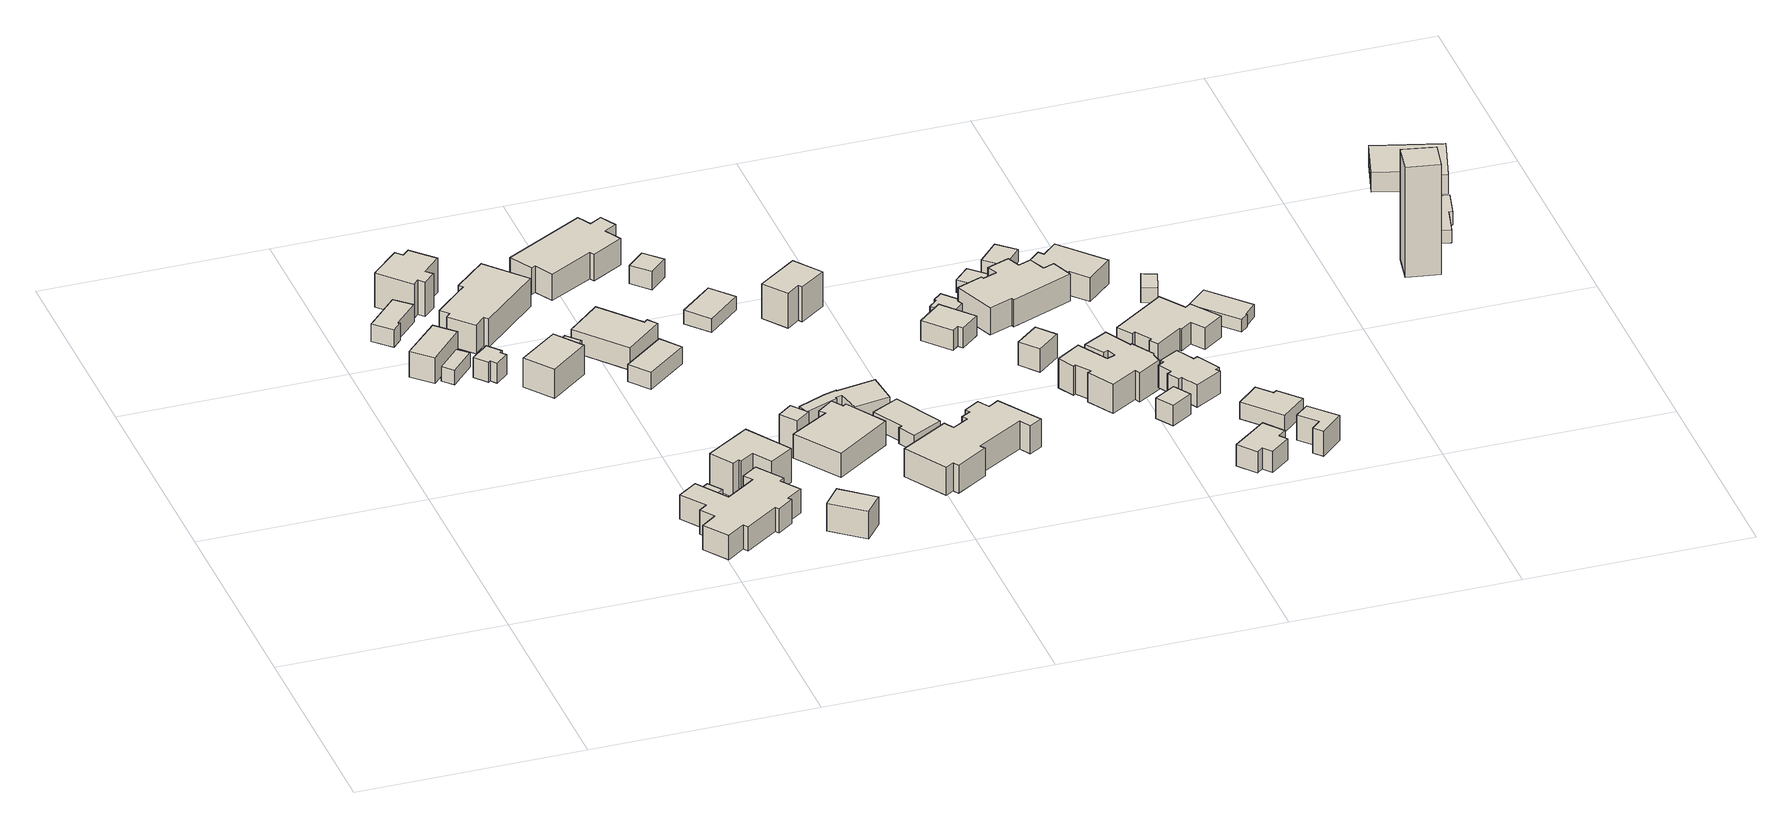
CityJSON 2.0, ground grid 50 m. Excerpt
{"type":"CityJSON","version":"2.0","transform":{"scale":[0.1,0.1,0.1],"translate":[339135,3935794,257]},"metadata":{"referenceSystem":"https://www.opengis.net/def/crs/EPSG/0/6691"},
"CityObjects":{
"building1":{"type":"Building","attributes":{"measuredHeight":5.5,"BuildingIDAttribute.prefecture":"14","BuildingIDAttribute.city":"14151","BuildingDetailAttribute.surveyYear":2015,"BuildingLandSlideRiskAttribute.description":"1","BuildingLandSlideRiskAttribute.areaType":"1"},"geometry":[{"type":"Solid","lod":"1","boundaries":[[[[0,1,2,3,4,5]],[[4,6,7,5]],[[3,8,6,4]],[[2,9,8,3]],[[1,10,9,2]],[[0,11,10,1]],[[5,7,11,0]],[[6,8,9,10,11,7]]]]}]},
"building2":{"type":"Building","attributes":{"usage":"411","measuredHeight":6.9,"storeysAboveGround":1,"BuildingIDAttribute.prefecture":"14","BuildingIDAttribute.city":"14151","BuildingDetailAttribute.totalFloorArea":68.22,"BuildingDetailAttribute.buildingFootprintArea":68.22,"BuildingDetailAttribute.buildingStructureType":"601","BuildingDetailAttribute.buildingStructureOrgType":"1","BuildingDetailAttribute.orgUsage":"10","BuildingDetailAttribute.surveyYear":2015,"BuildingLandSlideRiskAttribute.description":"1","BuildingLandSlideRiskAttribute.areaType":"1"},"geometry":[{"type":"Solid","lod":"1","boundaries":[[[[12,13,14,15]],[[14,16,17,15]],[[13,18,16,14]],[[12,19,18,13]],[[15,17,19,12]],[[16,18,19,17]]]]}]},
"building3":{"type":"Building","attributes":{"measuredHeight":5.2,"BuildingIDAttribute.prefecture":"14","BuildingIDAttribute.city":"14151","BuildingDetailAttribute.surveyYear":2015,"BuildingLandSlideRiskAttribute.description":"1","BuildingLandSlideRiskAttribute.areaType":"1"},"geometry":[{"type":"Solid","lod":"1","boundaries":[[[[20,21,22,23]],[[22,24,25,23]],[[21,26,24,22]],[[20,27,26,21]],[[23,25,27,20]],[[24,26,27,25]]]]}]},
"building4":{"type":"Building","attributes":{"usage":"422","measuredHeight":5.9,"storeysAboveGround":1,"BuildingIDAttribute.prefecture":"14","BuildingIDAttribute.city":"14151","BuildingDetailAttribute.totalFloorArea":30.88,"BuildingDetailAttribute.buildingFootprintArea":30.88,"BuildingDetailAttribute.buildingStructureType":"601","BuildingDetailAttribute.buildingStructureOrgType":"1","BuildingDetailAttribute.orgUsage":"138","BuildingDetailAttribute.surveyYear":2015,"BuildingLandSlideRiskAttribute.description":"1","BuildingLandSlideRiskAttribute.areaType":"1"},"geometry":[{"type":"Solid","lod":"1","boundaries":[[[[28,29,30,31,32,33,34,35]],[[34,36,37,35]],[[33,38,36,34]],[[32,39,38,33]],[[31,40,39,32]],[[30,41,40,31]],[[29,42,41,30]],[[28,43,42,29]],[[35,37,43,28]],[[36,38,39,40,41,42,43,37]]]]}]},
"building5":{"type":"Building","attributes":{"usage":"411","measuredHeight":9.1,"storeysAboveGround":2,"BuildingIDAttribute.prefecture":"14","BuildingIDAttribute.city":"14151","BuildingDetailAttribute.totalFloorArea":165.16,"BuildingDetailAttribute.buildingFootprintArea":82.58,"BuildingDetailAttribute.buildingStructureType":"601","BuildingDetailAttribute.buildingStructureOrgType":"1","BuildingDetailAttribute.orgUsage":"10","BuildingDetailAttribute.surveyYear":2015,"BuildingLandSlideRiskAttribute.description":"1","BuildingLandSlideRiskAttribute.areaType":"1"},"geometry":[{"type":"Solid","lod":"1","boundaries":[[[[44,45,46,47,48,49,50,51,52,53]],[[52,54,55,53]],[[51,56,54,52]],[[50,57,56,51]],[[49,58,57,50]],[[48,59,58,49]],[[47,60,59,48]],[[46,61,60,47]],[[45,62,61,46]],[[44,63,62,45]],[[53,55,63,44]],[[54,56,57,58,59,60,61,62,63,55]]]]}]},
"building6":{"type":"Building","attributes":{"usage":"411","measuredHeight":8.3,"storeysAboveGround":2,"BuildingIDAttribute.prefecture":"14","BuildingIDAttribute.city":"14151","BuildingDetailAttribute.totalFloorArea":310,"BuildingDetailAttribute.buildingFootprintArea":155,"BuildingDetailAttribute.buildingStructureType":"601","BuildingDetailAttribute.buildingStructureOrgType":"1","BuildingDetailAttribute.orgUsage":"10","BuildingDetailAttribute.surveyYear":2015,"BuildingLandSlideRiskAttribute.description":"1","BuildingLandSlideRiskAttribute.areaType":"1"},"geometry":[{"type":"Solid","lod":"1","boundaries":[[[[64,65,66,67,68,69,70,71,72,73]],[[72,74,75,73]],[[71,76,74,72]],[[70,77,76,71]],[[69,78,77,70]],[[68,79,78,69]],[[67,80,79,68]],[[66,81,80,67]],[[65,82,81,66]],[[64,83,82,65]],[[73,75,83,64]],[[74,76,77,78,79,80,81,82,83,75]]]]}]},
"building7":{"type":"Building","attributes":{"usage":"411","measuredHeight":8,"storeysAboveGround":1,"BuildingIDAttribute.prefecture":"14","BuildingIDAttribute.city":"14151","BuildingDetailAttribute.totalFloorArea":77.72,"BuildingDetailAttribute.buildingFootprintArea":77.72,"BuildingDetailAttribute.buildingStructureType":"601","BuildingDetailAttribute.buildingStructureOrgType":"1","BuildingDetailAttribute.orgUsage":"10","BuildingDetailAttribute.surveyYear":2015,"BuildingLandSlideRiskAttribute.description":"1","BuildingLandSlideRiskAttribute.areaType":"1"},"geometry":[{"type":"Solid","lod":"1","boundaries":[[[[84,85,86,87]],[[86,88,89,87]],[[85,90,88,86]],[[84,91,90,85]],[[87,89,91,84]],[[88,90,91,89]]]]}]},
"building8":{"type":"Building","attributes":{"measuredHeight":3.4,"BuildingIDAttribute.prefecture":"14","BuildingIDAttribute.city":"14151","BuildingDetailAttribute.surveyYear":2015,"BuildingRiverFloodingRiskAttribute.description":"4","BuildingRiverFloodingRiskAttribute.rankOrg":"2","BuildingRiverFloodingRiskAttribute.depth":0.592,"BuildingRiverFloodingRiskAttribute.adminType":"2","BuildingRiverFloodingRiskAttribute.scale":"1","BuildingRiverFloodingRiskAttribute.duration":0.317,"BuildingLandSlideRiskAttribute.description":"1","BuildingLandSlideRiskAttribute.areaType":"1"},"geometry":[{"type":"Solid","lod":"1","boundaries":[[[[92,93,94,95]],[[94,96,97,95]],[[93,98,96,94]],[[92,99,98,93]],[[95,97,99,92]],[[96,98,99,97]]]]}]},
"building9":{"type":"Building","attributes":{"usage":"411","measuredHeight":8.5,"storeysAboveGround":2,"BuildingIDAttribute.prefecture":"14","BuildingIDAttribute.city":"14151","BuildingDetailAttribute.totalFloorArea":393.2,"BuildingDetailAttribute.buildingFootprintArea":196.6,"BuildingDetailAttribute.buildingStructureType":"601","BuildingDetailAttribute.buildingStructureOrgType":"1","BuildingDetailAttribute.orgUsage":"10","BuildingDetailAttribute.surveyYear":2015,"BuildingRiverFloodingRiskAttribute.description":"4","BuildingRiverFloodingRiskAttribute.rankOrg":"2","BuildingRiverFloodingRiskAttribute.depth":0.54,"BuildingRiverFloodingRiskAttribute.adminType":"2","BuildingRiverFloodingRiskAttribute.scale":"1","BuildingRiverFloodingRiskAttribute.duration":0.283,"BuildingLandSlideRiskAttribute.description":"1","BuildingLandSlideRiskAttribute.areaType":"1"},"geometry":[{"type":"Solid","lod":"1","boundaries":[[[[100,101,102,103,104,105,106,107,108,109,110,111,112,113,114,115,116,117,118,119]],[[118,120,121,119]],[[117,122,120,118]],[[116,123,122,117]],[[115,124,123,116]],[[114,125,124,115]],[[113,126,125,114]],[[112,127,126,113]],[[111,128,127,112]],[[110,129,128,111]],[[109,130,129,110]],[[108,131,130,109]],[[107,132,131,108]],[[106,133,132,107]],[[105,134,133,106]],[[104,135,134,105]],[[103,136,135,104]],[[102,137,136,103]],[[101,138,137,102]],[[100,139,138,101]],[[119,121,139,100]],[[120,122,123,124,125,126,127,128,129,130,131,132,133,134,135,136,137,138,139,121]]]]}]},
"building10":{"type":"Building","attributes":{"BuildingIDAttribute.prefecture":"14","BuildingIDAttribute.city":"14151","BuildingDetailAttribute.surveyYear":2015,"BuildingLandSlideRiskAttribute.description":"1","BuildingLandSlideRiskAttribute.areaType":"1"},"geometry":[{"type":"Solid","lod":"1","boundaries":[[[[140,141,142,143]],[[142,144,145,143]],[[141,146,144,142]],[[140,147,146,141]],[[143,145,147,140]],[[144,146,147,145]]]]}]},
"building11":{"type":"Building","attributes":{"usage":"411","measuredHeight":6.5,"storeysAboveGround":1,"BuildingIDAttribute.prefecture":"14","BuildingIDAttribute.city":"14151","BuildingDetailAttribute.totalFloorArea":113.08,"BuildingDetailAttribute.buildingFootprintArea":113.08,"BuildingDetailAttribute.buildingStructureType":"601","BuildingDetailAttribute.buildingStructureOrgType":"1","BuildingDetailAttribute.orgUsage":"10","BuildingDetailAttribute.surveyYear":2015,"BuildingLandSlideRiskAttribute.description":"1","BuildingLandSlideRiskAttribute.areaType":"1"},"geometry":[{"type":"Solid","lod":"1","boundaries":[[[[148,149,150,151,152,153]],[[152,154,155,153]],[[151,156,154,152]],[[150,157,156,151]],[[149,158,157,150]],[[148,159,158,149]],[[153,155,159,148]],[[154,156,157,158,159,155]]]]}]},
"building12":{"type":"Building","attributes":{"usage":"411","measuredHeight":9.4,"storeysAboveGround":1,"BuildingIDAttribute.prefecture":"14","BuildingIDAttribute.city":"14151","BuildingDetailAttribute.totalFloorArea":92.1,"BuildingDetailAttribute.buildingFootprintArea":92.1,"BuildingDetailAttribute.buildingStructureType":"601","BuildingDetailAttribute.buildingStructureOrgType":"1","BuildingDetailAttribute.orgUsage":"10","BuildingDetailAttribute.surveyYear":2015,"BuildingRiverFloodingRiskAttribute.description":"4","BuildingRiverFloodingRiskAttribute.rankOrg":"1","BuildingRiverFloodingRiskAttribute.depth":0.205,"BuildingRiverFloodingRiskAttribute.adminType":"2","BuildingRiverFloodingRiskAttribute.scale":"1","BuildingRiverFloodingRiskAttribute.duration":0.95,"BuildingLandSlideRiskAttribute.description":"1","BuildingLandSlideRiskAttribute.areaType":"1"},"geometry":[{"type":"Solid","lod":"1","boundaries":[[[[160,161,162,163,164,165,166,167]],[[166,168,169,167]],[[165,170,168,166]],[[164,171,170,165]],[[163,172,171,164]],[[162,173,172,163]],[[161,174,173,162]],[[160,175,174,161]],[[167,169,175,160]],[[168,170,171,172,173,174,175,169]]]]}]},
"building13":{"type":"Building","attributes":{"usage":"411","measuredHeight":4.9,"storeysAboveGround":1,"BuildingIDAttribute.prefecture":"14","BuildingIDAttribute.city":"14151","BuildingDetailAttribute.totalFloorArea":54.79,"BuildingDetailAttribute.buildingFootprintArea":54.79,"BuildingDetailAttribute.buildingStructureType":"601","BuildingDetailAttribute.buildingStructureOrgType":"1","BuildingDetailAttribute.orgUsage":"10","BuildingDetailAttribute.surveyYear":2015,"BuildingLandSlideRiskAttribute.description":"1","BuildingLandSlideRiskAttribute.areaType":"1"},"geometry":[{"type":"Solid","lod":"1","boundaries":[[[[176,177,178,179]],[[178,180,181,179]],[[177,182,180,178]],[[176,183,182,177]],[[179,181,183,176]],[[180,182,183,181]]]]}]},
"building14":{"type":"Building","attributes":{"usage":"411","measuredHeight":8,"storeysAboveGround":1,"BuildingIDAttribute.prefecture":"14","BuildingIDAttribute.city":"14151","BuildingDetailAttribute.totalFloorArea":34.15,"BuildingDetailAttribute.buildingFootprintArea":34.15,"BuildingDetailAttribute.buildingStructureType":"601","BuildingDetailAttribute.buildingStructureOrgType":"1","BuildingDetailAttribute.orgUsage":"10","BuildingDetailAttribute.surveyYear":2015,"BuildingRiverFloodingRiskAttribute.description":"4","BuildingRiverFloodingRiskAttribute.rankOrg":"2","BuildingRiverFloodingRiskAttribute.depth":0.515,"BuildingRiverFloodingRiskAttribute.adminType":"2","BuildingRiverFloodingRiskAttribute.scale":"1","BuildingRiverFloodingRiskAttribute.duration":1.52,"BuildingLandSlideRiskAttribute.description":"1","BuildingLandSlideRiskAttribute.areaType":"1"},"geometry":[{"type":"Solid","lod":"1","boundaries":[[[[184,185,186,187]],[[186,188,189,187]],[[185,190,188,186]],[[184,191,190,185]],[[187,189,191,184]],[[188,190,191,189]]]]}]},
"building15":{"type":"Building","attributes":{"usage":"411","measuredHeight":9.3,"storeysAboveGround":2,"BuildingIDAttribute.prefecture":"14","BuildingIDAttribute.city":"14151","BuildingDetailAttribute.totalFloorArea":395.33,"BuildingDetailAttribute.buildingFootprintArea":197.66,"BuildingDetailAttribute.buildingStructureType":"601","BuildingDetailAttribute.buildingStructureOrgType":"1","BuildingDetailAttribute.orgUsage":"10","BuildingDetailAttribute.surveyYear":2015,"BuildingLandSlideRiskAttribute.description":"1","BuildingLandSlideRiskAttribute.areaType":"1"},"geometry":[{"type":"Solid","lod":"1","boundaries":[[[[192,193,194,195,196,197,198,199,200,201,202,203]],[[202,204,205,203]],[[201,206,204,202]],[[200,207,206,201]],[[199,208,207,200]],[[198,209,208,199]],[[197,210,209,198]],[[196,211,210,197]],[[195,212,211,196]],[[194,213,212,195]],[[193,214,213,194]],[[192,215,214,193]],[[203,205,215,192]],[[204,206,207,208,209,210,211,212,213,214,215,205]]]]}]},
"building16":{"type":"Building","attributes":{"usage":"411","measuredHeight":11.7,"storeysAboveGround":1,"BuildingIDAttribute.prefecture":"14","BuildingIDAttribute.city":"14151","BuildingDetailAttribute.totalFloorArea":14.76,"BuildingDetailAttribute.buildingFootprintArea":14.76,"BuildingDetailAttribute.buildingStructureType":"601","BuildingDetailAttribute.buildingStructureOrgType":"1","BuildingDetailAttribute.orgUsage":"10","BuildingDetailAttribute.surveyYear":2015,"BuildingRiverFloodingRiskAttribute.description":"4","BuildingRiverFloodingRiskAttribute.rankOrg":"1","BuildingRiverFloodingRiskAttribute.depth":0.398,"BuildingRiverFloodingRiskAttribute.adminType":"2","BuildingRiverFloodingRiskAttribute.scale":"1","BuildingRiverFloodingRiskAttribute.duration":1.4,"BuildingLandSlideRiskAttribute.description":"1","BuildingLandSlideRiskAttribute.areaType":"1"},"geometry":[{"type":"Solid","lod":"1","boundaries":[[[[216,217,218,219]],[[218,220,221,219]],[[217,222,220,218]],[[216,223,222,217]],[[219,221,223,216]],[[220,222,223,221]]]]}]},
"building17":{"type":"Building","attributes":{"usage":"411","measuredHeight":4.7,"storeysAboveGround":1,"BuildingIDAttribute.prefecture":"14","BuildingIDAttribute.city":"14151","BuildingDetailAttribute.totalFloorArea":27.01,"BuildingDetailAttribute.buildingFootprintArea":27.01,"BuildingDetailAttribute.buildingStructureType":"610","BuildingDetailAttribute.buildingStructureOrgType":"2","BuildingDetailAttribute.orgUsage":"10","BuildingDetailAttribute.surveyYear":2015,"BuildingLandSlideRiskAttribute.description":"1","BuildingLandSlideRiskAttribute.areaType":"1"},"geometry":[{"type":"Solid","lod":"1","boundaries":[[[[224,225,226,227]],[[226,228,229,227]],[[225,230,228,226]],[[224,231,230,225]],[[227,229,231,224]],[[228,230,231,229]]]]}]},
"building18":{"type":"Building","attributes":{"usage":"411","measuredHeight":7.3,"storeysAboveGround":1,"BuildingIDAttribute.prefecture":"14","BuildingIDAttribute.city":"14151","BuildingDetailAttribute.totalFloorArea":150.72,"BuildingDetailAttribute.buildingFootprintArea":150.72,"BuildingDetailAttribute.buildingStructureType":"601","BuildingDetailAttribute.buildingStructureOrgType":"1","BuildingDetailAttribute.orgUsage":"10","BuildingDetailAttribute.surveyYear":2015,"BuildingRiverFloodingRiskAttribute.description":"4","BuildingRiverFloodingRiskAttribute.rankOrg":"2","BuildingRiverFloodingRiskAttribute.depth":0.512,"BuildingRiverFloodingRiskAttribute.adminType":"2","BuildingRiverFloodingRiskAttribute.scale":"1","BuildingRiverFloodingRiskAttribute.duration":1.4,"BuildingLandSlideRiskAttribute.description":"1","BuildingLandSlideRiskAttribute.areaType":"1"},"geometry":[{"type":"Solid","lod":"1","boundaries":[[[[232,233,234,235,236,237,238,239]],[[238,240,241,239]],[[237,242,240,238]],[[236,243,242,237]],[[235,244,243,236]],[[234,245,244,235]],[[233,246,245,234]],[[232,247,246,233]],[[239,241,247,232]],[[240,242,243,244,245,246,247,241]]]]}]},
"building19":{"type":"Building","attributes":{"usage":"411","measuredHeight":3.9,"storeysAboveGround":1,"BuildingIDAttribute.prefecture":"14","BuildingIDAttribute.city":"14151","BuildingDetailAttribute.totalFloorArea":30.52,"BuildingDetailAttribute.buildingFootprintArea":30.52,"BuildingDetailAttribute.buildingStructureType":"601","BuildingDetailAttribute.buildingStructureOrgType":"1","BuildingDetailAttribute.orgUsage":"10","BuildingDetailAttribute.surveyYear":2015,"BuildingLandSlideRiskAttribute.description":"1","BuildingLandSlideRiskAttribute.areaType":"1"},"geometry":[{"type":"Solid","lod":"1","boundaries":[[[[248,249,250,251]],[[250,252,253,251]],[[249,254,252,250]],[[248,255,254,249]],[[251,253,255,248]],[[252,254,255,253]]]]}]},
"building20":{"type":"Building","attributes":{"usage":"411","measuredHeight":13.6,"storeysAboveGround":1,"BuildingIDAttribute.prefecture":"14","BuildingIDAttribute.city":"14151","BuildingDetailAttribute.totalFloorArea":71.69,"BuildingDetailAttribute.buildingFootprintArea":71.69,"BuildingDetailAttribute.buildingStructureType":"601","BuildingDetailAttribute.buildingStructureOrgType":"1","BuildingDetailAttribute.orgUsage":"10","BuildingDetailAttribute.surveyYear":2015,"BuildingRiverFloodingRiskAttribute.description":"4","BuildingRiverFloodingRiskAttribute.rankOrg":"2","BuildingRiverFloodingRiskAttribute.depth":0.714,"BuildingRiverFloodingRiskAttribute.adminType":"2","BuildingRiverFloodingRiskAttribute.scale":"1","BuildingRiverFloodingRiskAttribute.duration":7.18,"BuildingLandSlideRiskAttribute.description":"1","BuildingLandSlideRiskAttribute.areaType":"1"},"geometry":[{"type":"Solid","lod":"1","boundaries":[[[[256,257,258,259,260,261,262,263,264,265,266]],[[265,267,268,266]],[[264,269,267,265]],[[263,270,269,264]],[[262,271,270,263]],[[261,272,271,262]],[[260,273,272,261]],[[259,274,273,260]],[[258,275,274,259]],[[257,276,275,258]],[[256,277,276,257]],[[266,268,277,256]],[[267,269,270,271,272,273,274,275,276,277,268]]]]}]},
"building21":{"type":"Building","attributes":{"usage":"411","measuredHeight":5,"storeysAboveGround":1,"BuildingIDAttribute.prefecture":"14","BuildingIDAttribute.city":"14151","BuildingDetailAttribute.totalFloorArea":69.09,"BuildingDetailAttribute.buildingFootprintArea":69.09,"BuildingDetailAttribute.buildingStructureType":"601","BuildingDetailAttribute.buildingStructureOrgType":"1","BuildingDetailAttribute.orgUsage":"10","BuildingDetailAttribute.surveyYear":2015,"BuildingRiverFloodingRiskAttribute.description":"4","BuildingRiverFloodingRiskAttribute.rankOrg":"2","BuildingRiverFloodingRiskAttribute.depth":0.577,"BuildingRiverFloodingRiskAttribute.adminType":"2","BuildingRiverFloodingRiskAttribute.scale":"1","BuildingRiverFloodingRiskAttribute.duration":0.417,"BuildingLandSlideRiskAttribute.description":"1","BuildingLandSlideRiskAttribute.areaType":"1"},"geometry":[{"type":"Solid","lod":"1","boundaries":[[[[278,279,280,281,282,283]],[[282,284,285,283]],[[281,286,284,282]],[[280,287,286,281]],[[279,288,287,280]],[[278,289,288,279]],[[283,285,289,278]],[[284,286,287,288,289,285]]]]}]},
"building22":{"type":"Building","attributes":{"usage":"411","measuredHeight":9.5,"storeysAboveGround":1,"BuildingIDAttribute.prefecture":"14","BuildingIDAttribute.city":"14151","BuildingDetailAttribute.totalFloorArea":61.69,"BuildingDetailAttribute.buildingFootprintArea":61.69,"BuildingDetailAttribute.buildingStructureType":"601","BuildingDetailAttribute.buildingStructureOrgType":"1","BuildingDetailAttribute.orgUsage":"10","BuildingDetailAttribute.surveyYear":2015,"BuildingLandSlideRiskAttribute.description":"1","BuildingLandSlideRiskAttribute.areaType":"1"},"geometry":[{"type":"Solid","lod":"1","boundaries":[[[[290,291,292,293,294,295]],[[294,296,297,295]],[[293,298,296,294]],[[292,299,298,293]],[[291,300,299,292]],[[290,301,300,291]],[[295,297,301,290]],[[296,298,299,300,301,297]]]]}]},
"building23":{"type":"Building","attributes":{"usage":"441","measuredHeight":9.8,"storeysAboveGround":2,"BuildingIDAttribute.prefecture":"14","BuildingIDAttribute.city":"14151","BuildingDetailAttribute.totalFloorArea":489.41,"BuildingDetailAttribute.buildingFootprintArea":244.71,"BuildingDetailAttribute.buildingStructureType":"601","BuildingDetailAttribute.buildingStructureOrgType":"1","BuildingDetailAttribute.orgUsage":"180","BuildingDetailAttribute.surveyYear":2015,"BuildingRiverFloodingRiskAttribute.description":"4","BuildingRiverFloodingRiskAttribute.rankOrg":"2","BuildingRiverFloodingRiskAttribute.depth":0.636,"BuildingRiverFloodingRiskAttribute.adminType":"2","BuildingRiverFloodingRiskAttribute.scale":"1","BuildingRiverFloodingRiskAttribute.duration":0.967,"BuildingLandSlideRiskAttribute.description":"1","BuildingLandSlideRiskAttribute.areaType":"1"},"geometry":[{"type":"Solid","lod":"1","boundaries":[[[[302,303,304,305,306,307,308,309,310,311,312,313,314,315,316,317,318,319]],[[318,320,321,319]],[[317,322,320,318]],[[316,323,322,317]],[[315,324,323,316]],[[314,325,324,315]],[[313,326,325,314]],[[312,327,326,313]],[[311,328,327,312]],[[310,329,328,311]],[[309,330,329,310]],[[308,331,330,309]],[[307,332,331,308]],[[306,333,332,307]],[[305,334,333,306]],[[304,335,334,305]],[[303,336,335,304]],[[302,337,336,303]],[[319,321,337,302]],[[320,322,323,324,325,326,327,328,329,330,331,332,333,334,335,336,337,321]]]]}]},
"building24":{"type":"Building","attributes":{"usage":"411","measuredHeight":5.7,"storeysAboveGround":1,"BuildingIDAttribute.prefecture":"14","BuildingIDAttribute.city":"14151","BuildingDetailAttribute.totalFloorArea":48.73,"BuildingDetailAttribute.buildingFootprintArea":48.73,"BuildingDetailAttribute.buildingStructureType":"601","BuildingDetailAttribute.buildingStructureOrgType":"1","BuildingDetailAttribute.orgUsage":"10","BuildingDetailAttribute.surveyYear":2015,"BuildingLandSlideRiskAttribute.description":"1","BuildingLandSlideRiskAttribute.areaType":"1"},"geometry":[{"type":"Solid","lod":"1","boundaries":[[[[338,339,340,341,342,343]],[[342,344,345,343]],[[341,346,344,342]],[[340,347,346,341]],[[339,348,347,340]],[[338,349,348,339]],[[343,345,349,338]],[[344,346,347,348,349,345]]]]}]},
"building25":{"type":"Building","attributes":{"BuildingIDAttribute.prefecture":"14","BuildingIDAttribute.city":"14151","BuildingDetailAttribute.surveyYear":2015,"BuildingLandSlideRiskAttribute.description":"1","BuildingLandSlideRiskAttribute.areaType":"1"},"geometry":[{"type":"Solid","lod":"1","boundaries":[[[[350,351,352,353,354,355,356,357,358,359]],[[358,360,361,359]],[[357,362,360,358]],[[356,363,362,357]],[[355,364,363,356]],[[354,365,364,355]],[[353,366,365,354]],[[352,367,366,353]],[[351,368,367,352]],[[350,369,368,351]],[[359,361,369,350]],[[360,362,363,364,365,366,367,368,369,361]]]]}]},
"building26":{"type":"Building","attributes":{"usage":"411","measuredHeight":6.4,"storeysAboveGround":1,"BuildingIDAttribute.prefecture":"14","BuildingIDAttribute.city":"14151","BuildingDetailAttribute.totalFloorArea":26.9,"BuildingDetailAttribute.buildingFootprintArea":26.9,"BuildingDetailAttribute.buildingStructureType":"601","BuildingDetailAttribute.buildingStructureOrgType":"1","BuildingDetailAttribute.orgUsage":"10","BuildingDetailAttribute.surveyYear":2015,"BuildingLandSlideRiskAttribute.description":"1","BuildingLandSlideRiskAttribute.areaType":"1"},"geometry":[{"type":"Solid","lod":"1","boundaries":[[[[370,371,372,373]],[[372,374,375,373]],[[371,376,374,372]],[[370,377,376,371]],[[373,375,377,370]],[[374,376,377,375]]]]}]},
"building27":{"type":"Building","attributes":{"usage":"411","storeysAboveGround":1,"BuildingIDAttribute.prefecture":"14","BuildingIDAttribute.city":"14151","BuildingDetailAttribute.totalFloorArea":22.85,"BuildingDetailAttribute.buildingFootprintArea":22.85,"BuildingDetailAttribute.buildingStructureType":"601","BuildingDetailAttribute.buildingStructureOrgType":"1","BuildingDetailAttribute.orgUsage":"10","BuildingDetailAttribute.surveyYear":2015,"BuildingLandSlideRiskAttribute.description":"1","BuildingLandSlideRiskAttribute.areaType":"1"},"geometry":[{"type":"Solid","lod":"1","boundaries":[[[[378,379,380,381]],[[380,382,383,381]],[[379,384,382,380]],[[378,385,384,379]],[[381,383,385,378]],[[382,384,385,383]]]]}]},
"building28":{"type":"Building","attributes":{"usage":"411","measuredHeight":8.2,"storeysAboveGround":2,"BuildingIDAttribute.prefecture":"14","BuildingIDAttribute.city":"14151","BuildingDetailAttribute.totalFloorArea":291.13,"BuildingDetailAttribute.buildingFootprintArea":145.56,"BuildingDetailAttribute.buildingStructureType":"601","BuildingDetailAttribute.buildingStructureOrgType":"1","BuildingDetailAttribute.orgUsage":"10","BuildingDetailAttribute.surveyYear":2015,"BuildingLandSlideRiskAttribute.description":"1","BuildingLandSlideRiskAttribute.areaType":"1"},"geometry":[{"type":"Solid","lod":"1","boundaries":[[[[386,387,388,389,390,391,392,393,394,395,396,397,398,399]],[[398,400,401,399]],[[397,402,400,398]],[[396,403,402,397]],[[395,404,403,396]],[[394,405,404,395]],[[393,406,405,394]],[[392,407,406,393]],[[391,408,407,392]],[[390,409,408,391]],[[389,410,409,390]],[[388,411,410,389]],[[387,412,411,388]],[[386,413,412,387]],[[399,401,413,386]],[[400,402,403,404,405,406,407,408,409,410,411,412,413,401]]]]}]},
"building29":{"type":"Building","attributes":{"usage":"411","measuredHeight":9.9,"storeysAboveGround":2,"BuildingIDAttribute.prefecture":"14","BuildingIDAttribute.city":"14151","BuildingDetailAttribute.totalFloorArea":275.74,"BuildingDetailAttribute.buildingFootprintArea":137.87,"BuildingDetailAttribute.buildingStructureType":"601","BuildingDetailAttribute.buildingStructureOrgType":"1","BuildingDetailAttribute.orgUsage":"10","BuildingDetailAttribute.surveyYear":2015,"BuildingRiverFloodingRiskAttribute.description":"4","BuildingRiverFloodingRiskAttribute.rankOrg":"2","BuildingRiverFloodingRiskAttribute.depth":0.547,"BuildingRiverFloodingRiskAttribute.adminType":"2","BuildingRiverFloodingRiskAttribute.scale":"1","BuildingRiverFloodingRiskAttribute.duration":0.583,"BuildingLandSlideRiskAttribute.description":"1","BuildingLandSlideRiskAttribute.areaType":"1"},"geometry":[{"type":"Solid","lod":"1","boundaries":[[[[414,415,416,417,418,419,420,421,422,423,424,425,426,427,428,429,430,431,432,433]],[[432,434,435,433]],[[431,436,434,432]],[[430,437,436,431]],[[429,438,437,430]],[[428,439,438,429]],[[427,440,439,428]],[[426,441,440,427]],[[425,442,441,426]],[[424,443,442,425]],[[423,444,443,424]],[[422,445,444,423]],[[421,446,445,422]],[[420,447,446,421]],[[419,448,447,420]],[[418,449,448,419]],[[417,450,449,418]],[[416,451,450,417]],[[415,452,451,416]],[[414,453,452,415]],[[433,435,453,414]],[[434,436,437,438,439,440,441,442,443,444,445,446,447,448,449,450,451,452,453,435]]]]}]},
"building30":{"type":"Building","attributes":{"usage":"411","measuredHeight":6,"storeysAboveGround":2,"BuildingIDAttribute.prefecture":"14","BuildingIDAttribute.city":"14151","BuildingDetailAttribute.totalFloorArea":35.85,"BuildingDetailAttribute.buildingFootprintArea":17.93,"BuildingDetailAttribute.buildingStructureType":"601","BuildingDetailAttribute.buildingStructureOrgType":"1","BuildingDetailAttribute.orgUsage":"10","BuildingDetailAttribute.surveyYear":2015,"BuildingRiverFloodingRiskAttribute.description":"4","BuildingRiverFloodingRiskAttribute.rankOrg":"2","BuildingRiverFloodingRiskAttribute.depth":0.842,"BuildingRiverFloodingRiskAttribute.adminType":"2","BuildingRiverFloodingRiskAttribute.scale":"1","BuildingRiverFloodingRiskAttribute.duration":0.533,"BuildingLandSlideRiskAttribute.description":"1","BuildingLandSlideRiskAttribute.areaType":"1"},"geometry":[{"type":"Solid","lod":"1","boundaries":[[[[454,455,456,457]],[[456,458,459,457]],[[455,460,458,456]],[[454,461,460,455]],[[457,459,461,454]],[[458,460,461,459]]]]}]},
"building31":{"type":"Building","attributes":{"usage":"411","storeysAboveGround":1,"BuildingIDAttribute.prefecture":"14","BuildingIDAttribute.city":"14151","BuildingDetailAttribute.totalFloorArea":19.15,"BuildingDetailAttribute.buildingFootprintArea":19.15,"BuildingDetailAttribute.buildingStructureType":"601","BuildingDetailAttribute.buildingStructureOrgType":"1","BuildingDetailAttribute.orgUsage":"10","BuildingDetailAttribute.surveyYear":2015,"BuildingLandSlideRiskAttribute.description":"1","BuildingLandSlideRiskAttribute.areaType":"1"},"geometry":[{"type":"Solid","lod":"1","boundaries":[[[[462,463,464,465]],[[464,466,467,465]],[[463,468,466,464]],[[462,469,468,463]],[[465,467,469,462]],[[466,468,469,467]]]]}]},
"building32":{"type":"Building","attributes":{"usage":"411","measuredHeight":5.6,"storeysAboveGround":1,"BuildingIDAttribute.prefecture":"14","BuildingIDAttribute.city":"14151","BuildingDetailAttribute.totalFloorArea":57.25,"BuildingDetailAttribute.buildingFootprintArea":57.25,"BuildingDetailAttribute.buildingStructureType":"601","BuildingDetailAttribute.buildingStructureOrgType":"1","BuildingDetailAttribute.orgUsage":"10","BuildingDetailAttribute.surveyYear":2015,"BuildingRiverFloodingRiskAttribute.description":"4","BuildingRiverFloodingRiskAttribute.rankOrg":"2","BuildingRiverFloodingRiskAttribute.depth":0.539,"BuildingRiverFloodingRiskAttribute.adminType":"2","BuildingRiverFloodingRiskAttribute.scale":"1","BuildingRiverFloodingRiskAttribute.duration":0.683,"BuildingLandSlideRiskAttribute.description":"1","BuildingLandSlideRiskAttribute.areaType":"1"},"geometry":[{"type":"Solid","lod":"1","boundaries":[[[[470,471,472,473,474,475,476,477]],[[476,478,479,477]],[[475,480,478,476]],[[474,481,480,475]],[[473,482,481,474]],[[472,483,482,473]],[[471,484,483,472]],[[470,485,484,471]],[[477,479,485,470]],[[478,480,481,482,483,484,485,479]]]]}]},
"building33":{"type":"Building","attributes":{"usage":"411","measuredHeight":7.1,"storeysAboveGround":2,"BuildingIDAttribute.prefecture":"14","BuildingIDAttribute.city":"14151","BuildingDetailAttribute.totalFloorArea":121.69,"BuildingDetailAttribute.buildingFootprintArea":60.84,"BuildingDetailAttribute.buildingStructureType":"601","BuildingDetailAttribute.buildingStructureOrgType":"1","BuildingDetailAttribute.orgUsage":"10","BuildingDetailAttribute.surveyYear":2015,"BuildingRiverFloodingRiskAttribute.description":"4","BuildingRiverFloodingRiskAttribute.rankOrg":"2","BuildingRiverFloodingRiskAttribute.depth":0.553,"BuildingRiverFloodingRiskAttribute.adminType":"2","BuildingRiverFloodingRiskAttribute.scale":"1","BuildingRiverFloodingRiskAttribute.duration":0.1,"BuildingLandSlideRiskAttribute.description":"1","BuildingLandSlideRiskAttribute.areaType":"1"},"geometry":[{"type":"Solid","lod":"1","boundaries":[[[[486,487,488,489,490,491,492,493,494,495,496,497,498,499]],[[498,500,501,499]],[[497,502,500,498]],[[496,503,502,497]],[[495,504,503,496]],[[494,505,504,495]],[[493,506,505,494]],[[492,507,506,493]],[[491,508,507,492]],[[490,509,508,491]],[[489,510,509,490]],[[488,511,510,489]],[[487,512,511,488]],[[486,513,512,487]],[[499,501,513,486]],[[500,502,503,504,505,506,507,508,509,510,511,512,513,501]]]]}]},
"building34":{"type":"Building","attributes":{"usage":"411","measuredHeight":7,"storeysAboveGround":1,"BuildingIDAttribute.prefecture":"14","BuildingIDAttribute.city":"14151","BuildingDetailAttribute.totalFloorArea":66.29,"BuildingDetailAttribute.buildingFootprintArea":66.29,"BuildingDetailAttribute.buildingStructureType":"601","BuildingDetailAttribute.buildingStructureOrgType":"1","BuildingDetailAttribute.orgUsage":"10","BuildingDetailAttribute.surveyYear":2015,"BuildingRiverFloodingRiskAttribute.description":"4","BuildingRiverFloodingRiskAttribute.rankOrg":"1","BuildingRiverFloodingRiskAttribute.depth":0.001,"BuildingRiverFloodingRiskAttribute.adminType":"2","BuildingRiverFloodingRiskAttribute.scale":"1","BuildingRiverFloodingRiskAttribute.duration":0.417,"BuildingLandSlideRiskAttribute.description":"1","BuildingLandSlideRiskAttribute.areaType":"1"},"geometry":[{"type":"Solid","lod":"1","boundaries":[[[[514,515,516,517,518,519,520,521]],[[520,522,523,521]],[[519,524,522,520]],[[518,525,524,519]],[[517,526,525,518]],[[516,527,526,517]],[[515,528,527,516]],[[514,529,528,515]],[[521,523,529,514]],[[522,524,525,526,527,528,529,523]]]]}]},
"building35":{"type":"Building","attributes":{"usage":"411","measuredHeight":7.3,"storeysAboveGround":2,"BuildingIDAttribute.prefecture":"14","BuildingIDAttribute.city":"14151","BuildingDetailAttribute.totalFloorArea":299.65,"BuildingDetailAttribute.buildingFootprintArea":149.82,"BuildingDetailAttribute.buildingStructureType":"601","BuildingDetailAttribute.buildingStructureOrgType":"1","BuildingDetailAttribute.orgUsage":"10","BuildingDetailAttribute.surveyYear":2015,"BuildingRiverFloodingRiskAttribute.description":"4","BuildingRiverFloodingRiskAttribute.rankOrg":"2","BuildingRiverFloodingRiskAttribute.depth":0.794,"BuildingRiverFloodingRiskAttribute.adminType":"2","BuildingRiverFloodingRiskAttribute.scale":"1","BuildingRiverFloodingRiskAttribute.duration":0.35,"BuildingLandSlideRiskAttribute.description":"1","BuildingLandSlideRiskAttribute.areaType":"1"},"geometry":[{"type":"Solid","lod":"1","boundaries":[[[[530,531,532,533,534,535,536,537,538,539,540,541,542,543]],[[542,544,545,543]],[[541,546,544,542]],[[540,547,546,541]],[[539,548,547,540]],[[538,549,548,539]],[[537,550,549,538]],[[536,551,550,537]],[[535,552,551,536]],[[534,553,552,535]],[[533,554,553,534]],[[532,555,554,533]],[[531,556,555,532]],[[530,557,556,531]],[[543,545,557,530]],[[544,546,547,548,549,550,551,552,553,554,555,556,557,545]]]]}]},
"building36":{"type":"Building","attributes":{"usage":"411","measuredHeight":4.7,"storeysAboveGround":1,"BuildingIDAttribute.prefecture":"14","BuildingIDAttribute.city":"14151","BuildingDetailAttribute.totalFloorArea":59.65,"BuildingDetailAttribute.buildingFootprintArea":59.65,"BuildingDetailAttribute.buildingStructureType":"601","BuildingDetailAttribute.buildingStructureOrgType":"1","BuildingDetailAttribute.orgUsage":"10","BuildingDetailAttribute.surveyYear":2015,"BuildingRiverFloodingRiskAttribute.description":"4","BuildingRiverFloodingRiskAttribute.rankOrg":"2","BuildingRiverFloodingRiskAttribute.depth":0.542,"BuildingRiverFloodingRiskAttribute.adminType":"2","BuildingRiverFloodingRiskAttribute.scale":"1","BuildingRiverFloodingRiskAttribute.duration":0.867,"BuildingLandSlideRiskAttribute.description":"1","BuildingLandSlideRiskAttribute.areaType":"1"},"geometry":[{"type":"Solid","lod":"1","boundaries":[[[[558,559,560,561,562,563]],[[562,564,565,563]],[[561,566,564,562]],[[560,567,566,561]],[[559,568,567,560]],[[558,569,568,559]],[[563,565,569,558]],[[564,566,567,568,569,565]]]]}]},
"building37":{"type":"Building","attributes":{"usage":"411","measuredHeight":10.3,"storeysAboveGround":1,"BuildingIDAttribute.prefecture":"14","BuildingIDAttribute.city":"14151","BuildingDetailAttribute.totalFloorArea":32.01,"BuildingDetailAttribute.buildingFootprintArea":32.01,"BuildingDetailAttribute.buildingStructureType":"601","BuildingDetailAttribute.buildingStructureOrgType":"1","BuildingDetailAttribute.orgUsage":"10","BuildingDetailAttribute.surveyYear":2015,"BuildingRiverFloodingRiskAttribute.description":"4","BuildingRiverFloodingRiskAttribute.rankOrg":"2","BuildingRiverFloodingRiskAttribute.depth":0.629,"BuildingRiverFloodingRiskAttribute.adminType":"2","BuildingRiverFloodingRiskAttribute.scale":"1","BuildingRiverFloodingRiskAttribute.duration":0.883,"BuildingLandSlideRiskAttribute.description":"1","BuildingLandSlideRiskAttribute.areaType":"1"},"geometry":[{"type":"Solid","lod":"1","boundaries":[[[[570,571,572,573,574,575]],[[574,576,577,575]],[[573,578,576,574]],[[572,579,578,573]],[[571,580,579,572]],[[570,581,580,571]],[[575,577,581,570]],[[576,578,579,580,581,577]]]]}]},
"building38":{"type":"Building","attributes":{"usage":"411","measuredHeight":5.1,"storeysAboveGround":1,"BuildingIDAttribute.prefecture":"14","BuildingIDAttribute.city":"14151","BuildingDetailAttribute.totalFloorArea":14.62,"BuildingDetailAttribute.buildingFootprintArea":14.62,"BuildingDetailAttribute.buildingStructureType":"601","BuildingDetailAttribute.buildingStructureOrgType":"1","BuildingDetailAttribute.orgUsage":"10","BuildingDetailAttribute.surveyYear":2015,"BuildingRiverFloodingRiskAttribute.description":"4","BuildingRiverFloodingRiskAttribute.rankOrg":"2","BuildingRiverFloodingRiskAttribute.depth":0.529,"BuildingRiverFloodingRiskAttribute.adminType":"2","BuildingRiverFloodingRiskAttribute.scale":"1","BuildingRiverFloodingRiskAttribute.duration":0.417,"BuildingLandSlideRiskAttribute.description":"1","BuildingLandSlideRiskAttribute.areaType":"1"},"geometry":[{"type":"Solid","lod":"1","boundaries":[[[[582,583,584,585]],[[584,586,587,585]],[[583,588,586,584]],[[582,589,588,583]],[[585,587,589,582]],[[586,588,589,587]]]]}]},
"building39":{"type":"Building","attributes":{"usage":"411","storeysAboveGround":2,"BuildingIDAttribute.prefecture":"14","BuildingIDAttribute.city":"14151","BuildingDetailAttribute.totalFloorArea":103.74,"BuildingDetailAttribute.buildingFootprintArea":51.87,"BuildingDetailAttribute.buildingStructureType":"601","BuildingDetailAttribute.buildingStructureOrgType":"1","BuildingDetailAttribute.orgUsage":"10","BuildingDetailAttribute.surveyYear":2015,"BuildingRiverFloodingRiskAttribute.description":"4","BuildingRiverFloodingRiskAttribute.rankOrg":"2","BuildingRiverFloodingRiskAttribute.depth":0.911,"BuildingRiverFloodingRiskAttribute.adminType":"2","BuildingRiverFloodingRiskAttribute.scale":"1","BuildingRiverFloodingRiskAttribute.duration":0.483,"BuildingLandSlideRiskAttribute.description":"1","BuildingLandSlideRiskAttribute.areaType":"1"},"geometry":[{"type":"Solid","lod":"1","boundaries":[[[[590,591,592,593,594,595]],[[594,596,597,595]],[[593,598,596,594]],[[592,599,598,593]],[[591,600,599,592]],[[590,601,600,591]],[[595,597,601,590]],[[596,598,599,600,601,597]]]]}]},
"building40":{"type":"Building","attributes":{"measuredHeight":27.8,"BuildingIDAttribute.prefecture":"14","BuildingIDAttribute.city":"14151","BuildingDetailAttribute.surveyYear":2015,"BuildingRiverFloodingRiskAttribute.description":"4","BuildingRiverFloodingRiskAttribute.rankOrg":"2","BuildingRiverFloodingRiskAttribute.depth":1.2,"BuildingRiverFloodingRiskAttribute.adminType":"2","BuildingRiverFloodingRiskAttribute.scale":"2","BuildingRiverFloodingRiskAttribute.duration":0.717,"BuildingLandSlideRiskAttribute.description":"1","BuildingLandSlideRiskAttribute.areaType":"1"},"geometry":[{"type":"Solid","lod":"1","boundaries":[[[[602,603,604,605]],[[604,606,607,605]],[[603,608,606,604]],[[602,609,608,603]],[[605,607,609,602]],[[606,608,609,607]]]]}]},
"building41":{"type":"Building","attributes":{"usage":"411","measuredHeight":12.8,"storeysAboveGround":1,"BuildingIDAttribute.prefecture":"14","BuildingIDAttribute.city":"14151","BuildingDetailAttribute.totalFloorArea":72.98,"BuildingDetailAttribute.buildingFootprintArea":72.98,"BuildingDetailAttribute.buildingStructureType":"601","BuildingDetailAttribute.buildingStructureOrgType":"1","BuildingDetailAttribute.orgUsage":"10","BuildingDetailAttribute.surveyYear":2015,"BuildingRiverFloodingRiskAttribute.description":"4","BuildingRiverFloodingRiskAttribute.rankOrg":"2","BuildingRiverFloodingRiskAttribute.depth":0.975,"BuildingRiverFloodingRiskAttribute.adminType":"2","BuildingRiverFloodingRiskAttribute.scale":"2","BuildingLandSlideRiskAttribute.description":"1","BuildingLandSlideRiskAttribute.areaType":"1"},"geometry":[{"type":"Solid","lod":"1","boundaries":[[[[610,611,612,613,614,615,616,617]],[[616,618,619,617]],[[615,620,618,616]],[[614,621,620,615]],[[613,622,621,614]],[[612,623,622,613]],[[611,624,623,612]],[[610,625,624,611]],[[617,619,625,610]],[[618,620,621,622,623,624,625,619]]]]}]},
"building42":{"type":"Building","attributes":{"usage":"411","measuredHeight":6.2,"storeysAboveGround":1,"BuildingIDAttribute.prefecture":"14","BuildingIDAttribute.city":"14151","BuildingDetailAttribute.totalFloorArea":139.29,"BuildingDetailAttribute.buildingFootprintArea":139.29,"BuildingDetailAttribute.buildingStructureType":"601","BuildingDetailAttribute.buildingStructureOrgType":"1","BuildingDetailAttribute.orgUsage":"10","BuildingDetailAttribute.surveyYear":2015,"BuildingRiverFloodingRiskAttribute.description":"4","BuildingRiverFloodingRiskAttribute.rankOrg":"1","BuildingRiverFloodingRiskAttribute.depth":0.163,"BuildingRiverFloodingRiskAttribute.adminType":"2","BuildingRiverFloodingRiskAttribute.scale":"1","BuildingRiverFloodingRiskAttribute.duration":0.383,"BuildingLandSlideRiskAttribute.description":"1","BuildingLandSlideRiskAttribute.areaType":"1"},"geometry":[{"type":"Solid","lod":"1","boundaries":[[[[626,627,628,629,630,631]],[[630,632,633,631]],[[629,634,632,630]],[[628,635,634,629]],[[627,636,635,628]],[[626,637,636,627]],[[631,633,637,626]],[[632,634,635,636,637,633]]]]}]}
},
"vertices":[
[78,956,150],[113,923,150],[61,869,150],[64,867,150],[44,846,150],[7,882,150],[44,846,192],[7,882,192],[64,867,192],[61,869,192],[113,923,192],[78,956,192],
[46,758,131],[123,836,131],[163,797,131],[88,718,131],[163,797,193],[88,718,193],[123,836,193],[46,758,193],
[181,770,120],[130,717,120],[108,739,120],[158,792,120],[108,739,155],[158,792,155],[130,717,155],[181,770,155],
[203,708,120],[198,704,120],[174,732,120],[214,765,120],[238,737,120],[232,732,120],[242,720,120],[213,695,120],[242,720,168],[213,695,168],[232,732,168],[238,737,168],[214,765,168],[174,732,168],[198,704,168],[203,708,168],
[171,969,145],[144,943,145],[132,956,145],[120,944,145],[58,1010,145],[122,1070,145],[135,1056,145],[150,1070,145],[197,1022,145],[157,983,145],[197,1022,227],[157,983,227],[150,1070,227],[135,1056,227],[122,1070,227],[58,1010,227],[120,944,227],[132,956,227],[144,943,227],[171,969,227],
[226,818,133],[202,795,133],[156,845,133],[166,854,133],[149,872,133],[224,941,133],[216,949,133],[287,1013,133],[364,928,133],[234,809,133],[364,928,201],[234,809,201],[287,1013,201],[216,949,201],[224,941,201],[149,872,201],[166,854,201],[156,845,201],[202,795,201],[226,818,201],
[349,743,112],[395,682,112],[309,615,112],[262,676,112],[309,615,182],[262,676,182],[395,682,182],[349,743,182],
[501,255,42],[517,266,42],[539,235,42],[523,224,42],[539,235,75],[523,224,75],[517,266,75],[501,255,75],
[683,166,30],[648,142,30],[653,135,30],[617,109,30],[611,117,30],[536,65,30],[529,75,30],[488,46,30],[450,100,30],[485,125,30],[463,157,30],[482,170,30],[443,224,30],[487,255,30],[535,185,30],[602,231,30],[588,251,30],[623,275,30],[664,217,30],[653,209,30],[664,217,88],[653,209,88],[623,275,88],[588,251,88],[602,231,88],[535,185,88],[487,255,88],[443,224,88],[482,170,88],[463,157,88],[485,125,88],[450,100,88],[488,46,88],[529,75,88],[536,65,88],[611,117,88],[617,109,88],[653,135,88],[648,142,88],[683,166,88],
[415,757,114],[384,730,114],[358,759,114],[389,786,114],[358,759,144],[389,786,144],[384,730,144],[415,757,144],
[400,780,107],[475,845,107],[550,758,107],[558,765,107],[574,745,107],[491,674,107],[574,745,160],[491,674,160],[558,765,160],[550,758,160],[475,845,160],[400,780,160],
[625,300,23],[594,280,23],[590,285,23],[576,276,23],[543,328,23],[641,391,23],[705,293,23],[652,258,23],[705,293,105],[652,258,105],[641,391,105],[543,328,105],[576,276,105],[590,285,105],[594,280,105],[625,300,105],
[477,650,97],[569,722,97],[603,678,97],[512,606,97],[603,678,138],[512,606,138],[569,722,138],[477,650,138],
[811,53,45],[774,7,45],[703,64,45],[740,110,45],[703,64,111],[740,110,111],[774,7,111],[811,53,111],
[511,989,133],[413,935,133],[390,976,133],[381,971,133],[352,1023,133],[531,1122,133],[548,1092,133],[575,1108,133],[595,1072,133],[567,1056,133],[588,1019,133],[517,979,133],[588,1019,196],[517,979,196],[567,1056,196],[595,1072,196],[575,1108,196],[548,1092,196],[531,1122,196],[352,1023,196],[381,971,196],[390,976,196],[413,935,196],[511,989,196],
[716,401,26],[749,426,26],[776,391,26],[743,366,26],[776,391,119],[743,366,119],[749,426,119],[716,401,119],
[625,996,124],[661,959,124],[622,922,124],[586,959,124],[622,922,168],[586,959,168],[661,959,168],[625,996,168],
[731,356,38],[819,410,38],[808,422,38],[845,450,38],[862,424,38],[869,430,38],[924,342,38],[799,255,38],[924,342,96],[799,255,96],[869,430,96],[862,424,96],[845,450,96],[808,422,96],[819,410,96],[731,356,96],
[725,872,105],[768,823,105],[694,759,105],[651,808,105],[694,759,138],[651,808,138],[768,823,138],[725,872,138],
[875,475,20],[862,473,20],[862,468,20],[788,439,20],[781,464,20],[843,490,20],[872,498,20],[872,496,20],[959,511,20],[966,439,20],[887,426,20],[966,439,87],[887,426,87],[959,511,87],[872,496,87],[872,498,87],[843,490,87],[781,464,87],[788,439,87],[862,468,87],[862,473,87],[875,475,87],
[951,338,39],[958,342,39],[921,411,39],[982,443,39],[1039,335,39],[971,300,39],[1039,335,77],[971,300,77],[982,443,77],[921,411,77],[958,342,77],[951,338,77],
[881,764,93],[852,742,93],[813,795,93],[901,858,93],[945,798,93],[887,756,93],[945,798,176],[887,756,176],[901,858,176],[813,795,176],[852,742,176],[881,764,176],
[1188,275,15],[1082,212,15],[1089,201,15],[1017,157,15],[1010,168,15],[991,157,15],[933,252,15],[1041,317,15],[1054,296,15],[1090,317,15],[1083,329,15],[1104,341,15],[1097,351,15],[1132,373,15],[1148,348,15],[1171,363,15],[1232,269,15],[1203,251,15],[1232,269,82],[1203,251,82],[1171,363,82],[1148,348,82],[1132,373,82],[1097,351,82],[1104,341,82],[1083,329,82],[1090,317,82],[1054,296,82],[1041,317,82],[933,252,82],[991,157,82],[1010,168,82],[1017,157,82],[1089,201,82],[1082,212,82],[1188,275,82],
[1175,627,53],[1161,614,53],[1111,671,53],[1166,718,53],[1224,652,53],[1184,617,53],[1224,652,101],[1184,617,101],[1166,718,101],[1111,671,101],[1161,614,101],[1175,627,101],
[1216,718,62],[1188,693,62],[1166,718,62],[1164,716,62],[1151,730,62],[1170,747,62],[1167,751,62],[1187,768,62],[1217,734,62],[1211,731,62],[1217,734,92],[1211,731,92],[1187,768,92],[1167,751,92],[1170,747,92],[1151,730,92],[1164,716,92],[1166,718,92],[1188,693,92],[1216,718,92],
[1274,536,42],[1325,578,42],[1358,538,42],[1307,496,42],[1358,538,98],[1307,496,98],[1325,578,98],[1274,536,98],
[1233,806,63],[1267,840,63],[1309,799,63],[1275,765,63],[1309,799,93],[1275,765,93],[1267,840,93],[1233,806,93],
[1301,657,59],[1248,637,59],[1211,731,59],[1269,754,59],[1272,748,59],[1303,759,59],[1293,783,59],[1343,802,59],[1355,772,59],[1384,783,59],[1399,745,59],[1424,755,59],[1443,706,59],[1303,651,59],[1443,706,124],[1303,651,124],[1424,755,124],[1399,745,124],[1384,783,124],[1355,772,124],[1343,802,124],[1293,783,124],[1303,759,124],[1272,748,124],[1269,754,124],[1211,731,124],[1248,637,124],[1301,657,124],
[1465,362,25],[1406,326,25],[1371,385,25],[1380,389,25],[1357,421,25],[1352,417,25],[1332,454,25],[1386,490,25],[1426,423,25],[1444,430,25],[1436,451,25],[1426,446,25],[1399,487,25],[1455,518,25],[1488,457,25],[1491,460,25],[1521,411,25],[1519,405,25],[1523,383,25],[1470,350,25],[1523,383,95],[1470,350,95],[1519,405,95],[1521,411,95],[1491,460,95],[1488,457,95],[1455,518,95],[1399,487,95],[1426,446,95],[1436,451,95],[1444,430,95],[1426,423,95],[1386,490,95],[1332,454,95],[1352,417,95],[1357,421,95],[1380,389,95],[1371,385,95],[1406,326,95],[1465,362,95],
[1477,268,34],[1525,298,34],[1549,259,34],[1501,230,34],[1549,259,83],[1501,230,83],[1525,298,83],[1477,268,83],
[1351,912,61],[1390,877,61],[1345,828,61],[1306,863,61],[1345,828,91],[1306,863,91],[1390,877,91],[1351,912,91],
[1663,144,9],[1697,101,9],[1679,87,9],[1692,70,9],[1648,35,9],[1632,54,9],[1618,43,9],[1586,83,9],[1618,43,60],[1586,83,60],[1632,54,60],[1648,35,60],[1692,70,60],[1679,87,60],[1697,101,60],[1663,144,60],
[1548,313,37],[1540,309,37],[1525,336,37],[1535,341,37],[1518,372,37],[1532,380,37],[1527,388,37],[1571,413,37],[1594,372,37],[1603,377,37],[1632,324,37],[1623,319,37],[1629,310,37],[1568,276,37],[1629,310,91],[1568,276,91],[1623,319,91],[1632,324,91],[1603,377,91],[1594,372,91],[1571,413,91],[1527,388,91],[1532,380,91],[1518,372,91],[1535,341,91],[1525,336,91],[1540,309,91],[1548,313,91],
[1489,715,43],[1456,751,43],[1447,743,43],[1386,810,43],[1420,841,43],[1429,830,43],[1462,860,43],[1546,767,43],[1462,860,100],[1546,767,100],[1429,830,100],[1420,841,100],[1386,810,100],[1447,743,100],[1456,751,100],[1489,715,100],
[1632,505,38],[1607,487,38],[1604,491,38],[1544,449,38],[1531,468,38],[1537,472,38],[1513,507,38],[1507,502,38],[1484,535,38],[1603,618,38],[1641,563,38],[1654,572,38],[1699,508,38],[1653,476,38],[1699,508,90],[1653,476,90],[1654,572,90],[1641,563,90],[1603,618,90],[1484,535,90],[1507,502,90],[1513,507,90],[1537,472,90],[1531,468,90],[1544,449,90],[1604,491,90],[1607,487,90],[1632,505,90],
[1722,231,33],[1764,185,33],[1708,135,33],[1638,213,33],[1686,257,33],[1715,225,33],[1686,257,73],[1715,225,73],[1638,213,73],[1708,135,73],[1764,185,73],[1722,231,73],
[1769,70,2],[1752,89,2],[1772,108,2],[1737,146,2],[1767,173,2],[1819,117,2],[1767,173,62],[1819,117,62],[1737,146,62],[1772,108,62],[1752,89,62],[1769,70,62],
[1620,676,38],[1587,686,38],[1605,738,38],[1636,725,38],[1605,738,73],[1636,725,73],[1587,686,73],[1620,676,73],
[1763,533,36],[1746,517,36],[1663,606,36],[1709,649,36],[1788,564,36],[1761,534,36],[1788,564,66],[1761,534,66],[1709,649,66],[1663,606,66],[1746,517,66],[1763,533,66],
[2133,629,21],[2146,697,21],[2219,682,21],[2206,615,21],[2219,682,285],[2206,615,285],[2146,697,285],[2133,629,285],
[2278,781,26],[2262,715,26],[2194,732,26],[2211,804,26],[2230,799,26],[2244,856,26],[2301,842,26],[2286,779,26],[2301,842,57],[2286,779,57],[2244,856,57],[2230,799,57],[2211,804,57],[2194,732,57],[2262,715,57],[2278,781,57],
[2282,914,18],[2286,928,18],[2174,961,18],[2202,1059,18],[2352,1016,18],[2319,904,18],[2352,1016,65],[2319,904,65],[2202,1059,65],[2174,961,65],[2286,928,65],[2282,914,65]
]}
